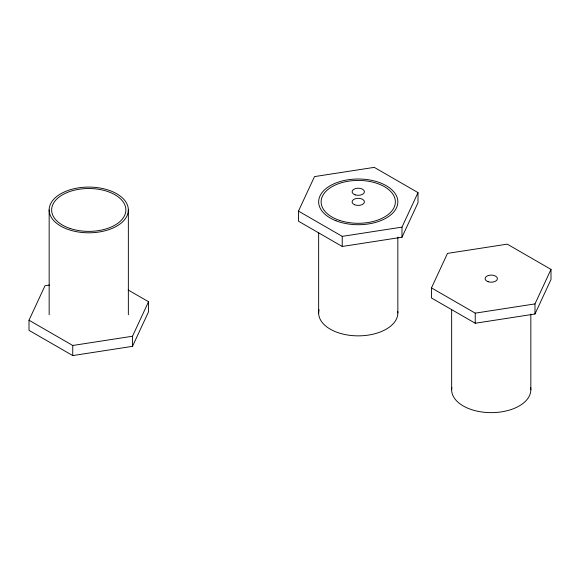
<?xml version="1.0" encoding="UTF-8"?>
<svg xmlns="http://www.w3.org/2000/svg" width="580" height="580" viewBox="0 0 580 580"><rect width="100%" height="100%" fill="white"/><g stroke="black" fill="none" stroke-linecap="round" stroke-linejoin="round"><path stroke-width="0.87" d="M128.209 290.007L148.524 301.731L148.524 311.837L132.508 346.34L72.746 355.583L29 330.325L29 320.218L45.015 285.715L49.474 285.026M132.508 346.34L132.508 336.233L148.524 301.731M298.482 211.106L314.498 176.603L374.26 167.359L418.006 192.618L418.006 202.717L401.991 237.22L342.236 246.471L298.482 221.212L298.482 211.106L342.236 236.364L401.991 227.121L418.006 192.618M431.476 287.89L447.492 253.387L507.253 244.144L551 269.403L551 279.502L534.985 314.005L475.23 323.248L431.476 297.989L431.476 287.89L475.23 313.149L534.985 303.906L551 269.403M29 320.218L72.746 345.477L132.508 336.233M534.985 303.906L534.985 314.005M530.838 314.005L530.838 389.782M475.23 313.149L475.23 323.248M451.646 309.495L451.646 389.782M401.991 227.121L401.991 237.22M397.844 237.097L397.844 312.997M342.236 236.364L342.236 246.471M318.652 232.58L318.652 312.997M128.354 209.945A39.599 22.859 0 0 1 68.962 229.745A39.599 22.859 0 0 1 68.962 190.146A39.599 22.859 0 0 1 128.354 209.945L128.354 314.751M72.746 345.477L72.746 355.583M49.162 209.945L49.162 314.751M397.742 311.366A39.599 22.859 0 0 1 356.83 335.842A39.599 22.859 0 0 1 319.051 309.742M530.62 387.418A39.599 22.859 0 0 1 491.238 412.641A39.599 22.859 0 0 1 451.856 387.418M70.202 228.506A37.12 21.431 0 0 0 125.882 209.945A37.12 21.431 0 0 0 70.202 191.386A37.12 21.431 0 0 0 70.202 228.506M336.052 220.792A39.599 22.859 0 0 0 397.742 203.493A39.599 22.859 0 0 0 340.946 181.301A39.599 22.859 0 0 0 336.052 220.792M339.684 220.422A37.12 21.431 0 0 0 395.364 201.862A37.12 21.431 0 0 0 339.684 183.302A37.12 21.431 0 0 0 339.684 220.422M355.156 194.851A6.184 3.574 0 0 0 364.436 191.762A6.184 3.574 0 0 0 355.156 188.667A6.184 3.574 0 0 0 355.156 194.851M354.619 204.755A6.184 3.574 0 0 0 364.399 202.231A6.184 3.574 0 0 0 355.721 198.599A6.184 3.574 0 0 0 354.619 204.755M488.142 281.735A6.184 3.574 0 0 0 497.43 278.646A6.184 3.574 0 0 0 488.142 275.551A6.184 3.574 0 0 0 488.142 281.735"/></g></svg>
